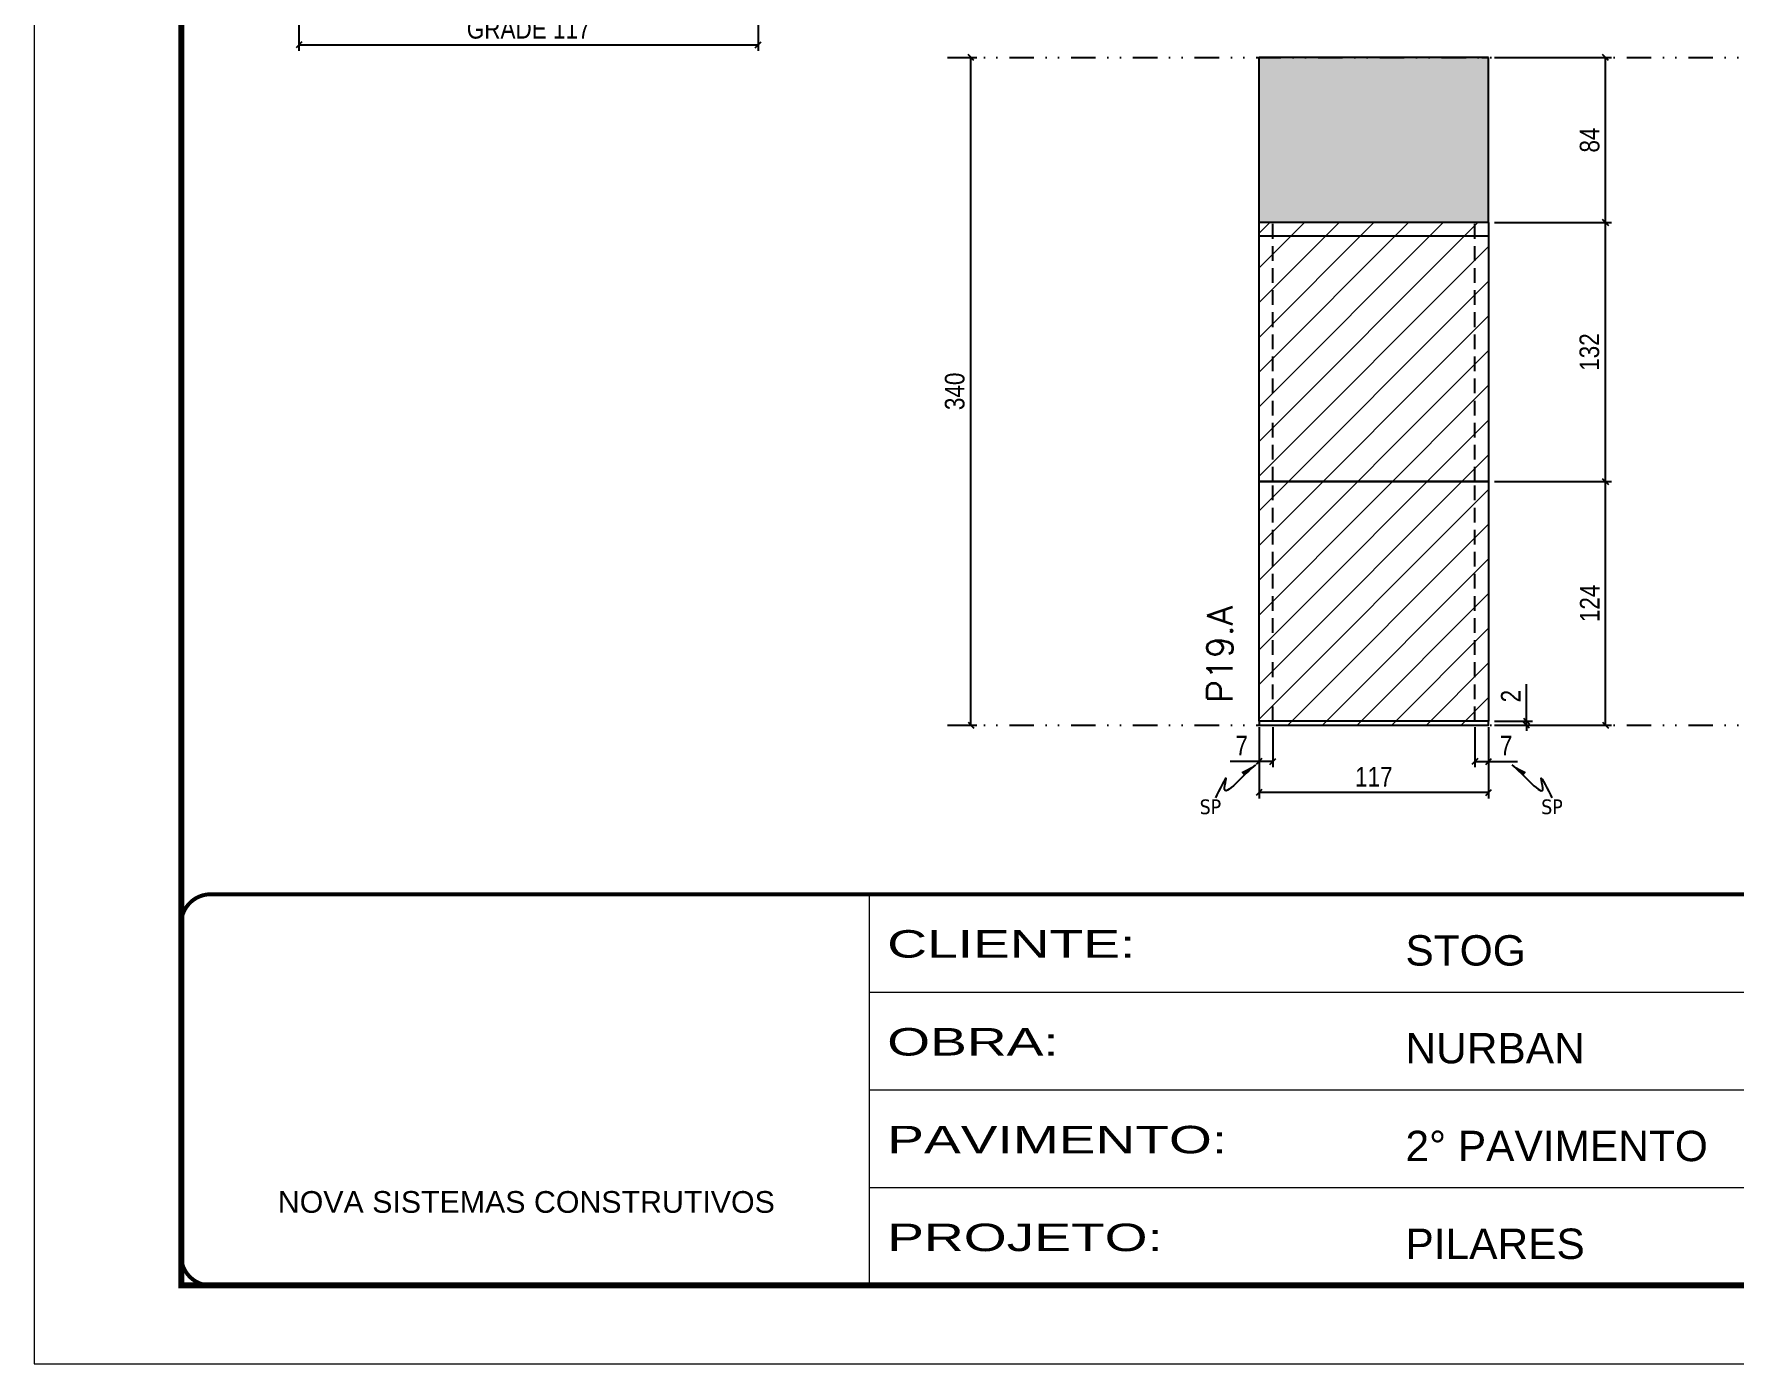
# Model space of a CAD drawing. Extents: x 2201 to 8455, y 252 to 7045.
# Drawn here: x 5385 to 6251, y 252 to 929 of the extents above; entities that cross this region are included whole.
import ezdxf

# ---------------------------------------------------------------- set-up
doc = ezdxf.new("R2010")
doc.units = 0
for name, pattern in [('CONTINUO', [0]), ('DASHED', [0.75, 0.5, -0.25]), ('DIVIDE2', [0.625, 0.25, -0.125, 0, -0.125, 0, -0.125]), ('HIDDEN', [0.375, 0.25, -0.125])]:
    doc.linetypes.add(name, pattern=pattern)
for name, color, linetype in [('COTA', 241, 'Continuous'), ('Cota Seção (2x)', 241, 'Continuous'), ('Nível', 160, 'Continuous'), ('Painéis', 200, 'Continuous'), ('SARR_2.2x7', 40, 'Continuous'), ('Sarrafo de Pressão', 42, 'HIDDEN'), ('texto', 7, 'Continuous')]:
    doc.layers.add(name, color=color, linetype=linetype)
for name, color, linetype, lineweight in [('Folhas', 255, 'Continuous', 9), ('Hachura', 251, 'Continuous', 9), ('SARRAFO DE PRESSAO', 251, 'DASHED', 9), ('Texto Seção', 7, 'Continuous', 15)]:
    doc.layers.add(name, color=color, linetype=linetype, lineweight=lineweight)
doc.styles.add('ARIAL', font='arial.ttf')
doc.styles.add('COTA TECNICA', font='techl___.ttf', dxfattribs={"height": 10})
doc.styles.add('COTA TECNICA 2X', font='techl___.ttf', dxfattribs={"height": 10})
doc.styles.add('COTA TECNICA-50', font='techl___.ttf', dxfattribs={"height": 10})
doc.styles.add('REGUA-120', font='ROMANS.shx', dxfattribs={"height": 15})
doc.styles.get("Standard").update_dxf_attribs({"font": 'arial.ttf'})
doc.styles.add('Tecnologia', font='')
doc.styles.get('Tecnologia').set_extended_font_data('Forgotten Futurist')
doc.dimstyles.new('COTA PAINEL-50', dxfattribs={"dimtxt": 10, "dimasz": 3, "dimexe": 3, "dimexo": 3, "dimgap": 3, "dimtad": 1, "dimdec": 1, "dimzin": 12, "dimdsep": 46, "dimtxsty": 'COTA TECNICA-50', "dimblk1": 'OBLIQUE', "dimblk2": 'OBLIQUE', "dimsah": 1, "dimcen": 0.9, "dimclrd": 4, "dimclre": 4, "dimclrt": 240, "dimadec": 1, "dimazin": 3, "dimtfac": 1, "dimtdec": 1, "dimtmove": 0, "dimatfit": 3, "dimfxl": 1, "dimtolj": 1, "dimtzin": 12, "dimarcsym": 0})
doc.dimstyles.new('PAINEL', dxfattribs={"dimtxt": 10, "dimasz": 3, "dimexe": 3, "dimexo": 3, "dimgap": 3, "dimtad": 1, "dimdec": 1, "dimzin": 12, "dimdsep": 46, "dimtxsty": 'COTA TECNICA', "dimblk1": 'OBLIQUE', "dimblk2": 'OBLIQUE', "dimsah": 1, "dimcen": 0.9, "dimclrd": 4, "dimclre": 4, "dimclrt": 240, "dimadec": 1, "dimazin": 3, "dimtfac": 1, "dimtdec": 1, "dimtmove": 0, "dimatfit": 3, "dimfxl": 1, "dimtolj": 1, "dimtzin": 12, "dimarcsym": 0})
doc.dimstyles.new('SECAO PILAR', dxfattribs={"dimtxt": 10, "dimasz": 3, "dimexe": 3, "dimexo": 3, "dimgap": 3, "dimtad": 1, "dimdec": 1, "dimlfac": 0.5, "dimzin": 12, "dimdsep": 46, "dimtxsty": 'COTA TECNICA 2X', "dimblk1": 'OBLIQUE', "dimblk2": 'OBLIQUE', "dimsah": 1, "dimcen": 0.9, "dimclrd": 256, "dimclre": 256, "dimclrt": 256, "dimadec": 1, "dimazin": 3, "dimtfac": 1, "dimtdec": 1, "dimtmove": 0, "dimatfit": 3, "dimfxl": 1, "dimtolj": 1, "dimtzin": 12, "dimarcsym": 0})
doc.dimstyles.get("Standard").update_dxf_attribs({"dimtxt": 0.18, "dimasz": 0.18, "dimexe": 0.18, "dimexo": 0.0625, "dimgap": 0.09, "dimtad": 0, "dimtih": 1, "dimtoh": 1, "dimdec": 4, "dimzin": 0, "dimdsep": 46, "dimtxsty": 'Standard', "dimcen": 0.09, "dimadec": 0, "dimazin": 0, "dimtfac": 1, "dimtdec": 4, "dimtofl": 0, "dimtmove": 0, "dimatfit": 3, "dimfxl": 1, "dimtolj": 1, "dimtzin": 0, "dimarcsym": 0})

# ---------------------------------------------------------------- blocks, each defined once
blk = doc.blocks.new('9999999999')
at = {"color": 30, "linetype": 'CONTINUO'}
for p, q in [((98564.56, 34230.21), (98564.56, 34429.45)), ((98564.56, 34379.64), (99583.98, 34379.64)), ((98564.56, 34329.83), (99487.98, 34329.83)), ((98564.56, 34280.02), (99487.98, 34280.02))]:
    blk.add_line(p, q, dxfattribs=at)
at = {"color": 30, "linetype": 'CONTINUO', "const_width": 2}
blk.add_lwpolyline([(99583.98, 34230.21), (99583.98, 34414.45, 0.414214), (99568.98, 34429.45), (98228.98, 34429.45, 0.414214), (98213.98, 34414.45), (98213.98, 34245.21, 0.414214), (98228.98, 34230.21), (99583.98, 34230.21)], format="xyb", dxfattribs=at)
at = {"layer": 'Folhas'}
blk.add_lwpolyline([(98138.98, 34190.21), (99623.98, 34190.21), (99623.98, 35240.21), (98138.98, 35240.21)], close=True, dxfattribs=at)
at = {"layer": 'Folhas', "color": 30, "const_width": 3}
blk.add_lwpolyline([(98213.98, 34230.21), (99583.98, 34230.21), (99583.98, 35200.21), (98213.98, 35200.21)], close=True, dxfattribs=at)
at = {"color": 7, "linetype": 'Continuous', "ltscale": 5, "style": 'ARIAL'}
for s, height, p in [('STOG', 15.483, (98837.68, 34393.13)), ('NURBAN', 15.483, (98837.68, 34343.32)), ('2° PAVIMENTO', 15.4829, (98837.68, 34293.51)), ('NOVA SISTEMAS CONSTRUTIVOS', 11.0592, (98263.19, 34267.21)), ('PILARES', 15.483, (98837.68, 34243.7))]:
    blk.add_text(s, height=height, dxfattribs=at).set_placement(p)
at = {"layer": 'Folhas', "color": 7, "style": 'Tecnologia', "width": 1.5}
for s, p in [('CLIENTE:', (98573.65, 34397.17)), ('OBRA:', (98573.65, 34347.31)), ('PAVIMENTO:', (98573.65, 34297.5)), ('PROJETO:', (98573.65, 34247.69))]:
    blk.add_text(s, height=14, dxfattribs=at).set_placement(p)
blk = doc.blocks.new('_Oblique')
at = {"color": 0, "linetype": 'ByBlock', "lineweight": -2}
blk.add_line((-0.5, -0.5), (0.5, 0.5), dxfattribs=at)
blk = doc.blocks.new('*D598')
at = {"layer": 'Cota Seção (2x)', "lineweight": -2, "transparency": 16777216}
for p, q in [((5519.85, 989.7), (5519.85, 920.7)), ((5753.85, 989.7), (5753.85, 920.7)), ((5519.85, 923.7), (5753.85, 923.7))]:
    blk.add_line(p, q, dxfattribs=at)
at = {"layer": 'Defpoints', "color": 0, "transparency": 16777216}
for p in [(5519.85, 992.7), (5753.85, 992.7), (5753.85, 923.7)]:
    blk.add_point(p, dxfattribs=at)
at = {"layer": 'Cota Seção (2x)', "lineweight": -2, "transparency": 16777216, "xscale": 3, "yscale": 3, "zscale": 3, "rotation": 180}
blk.add_blockref('_Oblique', (5519.85, 923.7), dxfattribs=at)
at = {"layer": 'Cota Seção (2x)', "lineweight": -2, "transparency": 16777216, "xscale": 3, "yscale": 3, "zscale": 3}
blk.add_blockref('_Oblique', (5753.85, 923.7), dxfattribs=at)
at = {"layer": 'Cota Seção (2x)', "transparency": 16777216, "insert": (5636.85, 931.8), "char_height": 10, "attachment_point": 5, "style": 'COTA TECNICA 2X'}
blk.add_mtext('\\A1;GRADE 117', dxfattribs=at)
blk = doc.blocks.new('*D599')
at = {"layer": 'COTA', "color": 4, "lineweight": -2, "transparency": 16777216}
for p, q in [((5853.34, 917.2), (5865.2, 917.2)), ((5862.2, 577.2), (5862.2, 917.2)), ((5853.34, 577.2), (5865.2, 577.2))]:
    blk.add_line(p, q, dxfattribs=at)
at = {"layer": 'Defpoints', "color": 0, "transparency": 16777216}
for p in [(5850.34, 917.2), (5862.2, 917.2), (5850.34, 577.2)]:
    blk.add_point(p, dxfattribs=at)
at = {"layer": 'COTA', "color": 4, "lineweight": -2, "transparency": 16777216, "xscale": 3, "yscale": 3, "zscale": 3}
for p, rotation in [((5862.2, 917.2), 90), ((5862.2, 577.2), 270)]:
    blk.add_blockref('_Oblique', p, dxfattribs=dict(at, rotation=rotation))
at = {"layer": 'COTA', "color": 240, "transparency": 16777216, "insert": (5853.98, 747.2), "char_height": 10, "attachment_point": 5, "rotation": 90, "style": 'COTA TECNICA-50'}
blk.add_mtext('\\A1;340', dxfattribs=at)
blk = doc.blocks.new('*D74')
at = {"layer": 'COTA', "color": 4, "lineweight": -2, "transparency": 16777216}
for p, q in [((6008.96, 576.2), (6008.96, 539.84)), ((6125.96, 576.2), (6125.96, 539.84)), ((6125.96, 542.84), (6008.96, 542.84))]:
    blk.add_line(p, q, dxfattribs=at)
at = {"layer": 'Defpoints', "color": 0, "transparency": 16777216}
for p in [(6008.96, 579.2), (6125.96, 579.2), (6008.96, 542.84)]:
    blk.add_point(p, dxfattribs=at)
at = {"layer": 'COTA', "color": 4, "lineweight": -2, "transparency": 16777216, "xscale": 3, "yscale": 3, "zscale": 3, "rotation": 180}
blk.add_blockref('_Oblique', (6008.96, 542.84), dxfattribs=at)
at = {"layer": 'COTA', "color": 4, "lineweight": -2, "transparency": 16777216, "xscale": 3, "yscale": 3, "zscale": 3}
blk.add_blockref('_Oblique', (6125.96, 542.84), dxfattribs=at)
at = {"layer": 'COTA', "color": 240, "transparency": 16777216, "insert": (6067.46, 550.91), "char_height": 10, "attachment_point": 5, "style": 'COTA TECNICA'}
blk.add_mtext('\\A1;117', dxfattribs=at)
blk = doc.blocks.new('*D75')
at = {"layer": 'COTA', "color": 4, "lineweight": -2, "transparency": 16777216}
for p, q in [((6118.96, 576.2), (6118.96, 555.69)), ((6125.96, 574.2), (6125.96, 555.69)), ((6118.96, 558.69), (6125.96, 558.69)), ((6125.96, 558.69), (6140.69, 558.69))]:
    blk.add_line(p, q, dxfattribs=at)
at = {"layer": 'Defpoints', "color": 0, "transparency": 16777216}
for p in [(6118.96, 579.2), (6125.96, 577.2), (6125.96, 558.69)]:
    blk.add_point(p, dxfattribs=at)
at = {"layer": 'COTA', "color": 4, "lineweight": -2, "transparency": 16777216, "xscale": 3, "yscale": 3, "zscale": 3, "rotation": 180}
blk.add_blockref('_Oblique', (6118.96, 558.69), dxfattribs=at)
at = {"layer": 'COTA', "color": 4, "lineweight": -2, "transparency": 16777216, "xscale": 3, "yscale": 3, "zscale": 3}
blk.add_blockref('_Oblique', (6125.96, 558.69), dxfattribs=at)
at = {"layer": 'COTA', "color": 240, "transparency": 16777216, "insert": (6134.83, 566.76), "char_height": 10, "attachment_point": 5, "style": 'COTA TECNICA-50'}
blk.add_mtext('\\A1;7', dxfattribs=at)
blk = doc.blocks.new('*D76')
at = {"layer": 'COTA', "color": 4, "lineweight": -2, "transparency": 16777216}
for p, q in [((6008.96, 574.2), (6008.96, 555.69)), ((6015.96, 576.2), (6015.96, 555.69)), ((6008.96, 558.69), (5994.23, 558.69)), ((6015.96, 558.69), (6008.96, 558.69))]:
    blk.add_line(p, q, dxfattribs=at)
at = {"layer": 'Defpoints', "color": 0, "transparency": 16777216}
for p in [(6008.96, 577.2), (6015.96, 579.2), (6008.96, 558.69)]:
    blk.add_point(p, dxfattribs=at)
at = {"layer": 'COTA', "color": 4, "lineweight": -2, "transparency": 16777216, "xscale": 3, "yscale": 3, "zscale": 3, "rotation": 180}
blk.add_blockref('_Oblique', (6008.96, 558.69), dxfattribs=at)
at = {"layer": 'COTA', "color": 4, "lineweight": -2, "transparency": 16777216, "xscale": 3, "yscale": 3, "zscale": 3}
blk.add_blockref('_Oblique', (6015.96, 558.69), dxfattribs=at)
at = {"layer": 'COTA', "color": 240, "transparency": 16777216, "insert": (6000.1, 566.76), "char_height": 10, "attachment_point": 5, "style": 'COTA TECNICA-50'}
blk.add_mtext('\\A1;7', dxfattribs=at)
blk = doc.blocks.new('*D77')
at = {"layer": 'COTA', "color": 4, "linetype": 'ByBlock', "lineweight": -2, "transparency": 16777216}
for p, q in [((6128.96, 701.2), (6188.53, 701.2)), ((6185.53, 577.2), (6185.53, 701.2)), ((6128.96, 577.2), (6188.53, 577.2))]:
    blk.add_line(p, q, dxfattribs=at)
at = {"layer": 'Defpoints', "color": 0, "linetype": 'ByBlock', "transparency": 16777216}
for p in [(6125.96, 701.2), (6185.53, 701.2), (6125.96, 577.2)]:
    blk.add_point(p, dxfattribs=at)
at = {"layer": 'COTA', "color": 4, "linetype": 'ByBlock', "lineweight": -2, "transparency": 16777216, "xscale": 3, "yscale": 3, "zscale": 3}
for p, rotation in [((6185.53, 701.2), 90), ((6185.53, 577.2), 270)]:
    blk.add_blockref('_Oblique', p, dxfattribs=dict(at, rotation=rotation))
at = {"layer": 'COTA', "color": 240, "linetype": 'ByBlock', "transparency": 16777216, "insert": (6177.46, 639.2), "char_height": 10, "attachment_point": 5, "rotation": 90, "style": 'COTA TECNICA'}
blk.add_mtext('\\A1;124', dxfattribs=at)
blk = doc.blocks.new('*D78')
at = {"layer": 'COTA', "color": 4, "lineweight": -2, "transparency": 16777216}
for p, q in [((6145.22, 579.2), (6145.22, 598)), ((6128.96, 579.2), (6148.22, 579.2)), ((6128.96, 577.2), (6148.22, 577.2)), ((6145.22, 577.2), (6145.22, 579.2)), ((6145.22, 577.2), (6145.22, 574.2))]:
    blk.add_line(p, q, dxfattribs=at)
at = {"layer": 'Defpoints', "color": 0, "transparency": 16777216}
for p in [(6125.96, 579.2), (6125.96, 577.2), (6145.22, 577.2)]:
    blk.add_point(p, dxfattribs=at)
at = {"layer": 'COTA', "color": 4, "lineweight": -2, "transparency": 16777216, "xscale": 3, "yscale": 3, "zscale": 3}
for p, rotation in [((6145.22, 579.2), 270), ((6145.22, 577.2), 90)]:
    blk.add_blockref('_Oblique', p, dxfattribs=dict(at, rotation=rotation))
at = {"layer": 'COTA', "color": 240, "transparency": 16777216, "insert": (6137.22, 591.95), "char_height": 10, "attachment_point": 5, "rotation": 90, "style": 'COTA TECNICA-50'}
blk.add_mtext('\\A1;2', dxfattribs=at)
blk = doc.blocks.new('*D79')
at = {"layer": 'COTA', "color": 4, "linetype": 'ByBlock', "lineweight": -2, "transparency": 16777216}
for p, q in [((6128.96, 701.2), (6188.53, 701.2)), ((6185.53, 577.2), (6185.53, 701.2)), ((6128.96, 577.2), (6188.53, 577.2))]:
    blk.add_line(p, q, dxfattribs=at)
at = {"layer": 'Defpoints', "color": 0, "linetype": 'ByBlock', "transparency": 16777216}
for p in [(6125.96, 701.2), (6185.53, 701.2), (6125.96, 577.2)]:
    blk.add_point(p, dxfattribs=at)
at = {"layer": 'COTA', "color": 4, "linetype": 'ByBlock', "lineweight": -2, "transparency": 16777216, "xscale": 3, "yscale": 3, "zscale": 3}
for p, rotation in [((6185.53, 701.2), 90), ((6185.53, 577.2), 270)]:
    blk.add_blockref('_Oblique', p, dxfattribs=dict(at, rotation=rotation))
at = {"layer": 'COTA', "color": 240, "linetype": 'ByBlock', "transparency": 16777216, "insert": (6177.46, 639.2), "char_height": 10, "attachment_point": 5, "rotation": 90, "style": 'COTA TECNICA'}
blk.add_mtext('\\A1;124', dxfattribs=at)
blk = doc.blocks.new('*D668')
at = {"layer": 'COTA', "color": 4, "lineweight": -2, "transparency": 16777216}
for p, q in [((6128.96, 833.2), (6188.53, 833.2)), ((6185.53, 701.2), (6185.53, 833.2)), ((6128.96, 701.2), (6188.53, 701.2))]:
    blk.add_line(p, q, dxfattribs=at)
at = {"layer": 'Defpoints', "color": 0, "transparency": 16777216}
for p in [(6125.96, 833.2), (6185.53, 833.2), (6125.96, 701.2)]:
    blk.add_point(p, dxfattribs=at)
at = {"layer": 'COTA', "color": 4, "lineweight": -2, "transparency": 16777216, "xscale": 3, "yscale": 3, "zscale": 3}
for p, rotation in [((6185.53, 833.2), 90), ((6185.53, 701.2), 270)]:
    blk.add_blockref('_Oblique', p, dxfattribs=dict(at, rotation=rotation))
at = {"layer": 'COTA', "color": 240, "transparency": 16777216, "insert": (6177.31, 767.2), "char_height": 10, "attachment_point": 5, "rotation": 90, "style": 'COTA TECNICA'}
blk.add_mtext('\\A1;132', dxfattribs=at)
blk = doc.blocks.new('*D669')
at = {"layer": 'COTA', "color": 4, "lineweight": -2, "transparency": 16777216}
for p, q in [((6128.96, 917.2), (6188.53, 917.2)), ((6185.53, 833.2), (6185.53, 917.2)), ((6128.96, 833.2), (6188.53, 833.2))]:
    blk.add_line(p, q, dxfattribs=at)
at = {"layer": 'Defpoints', "color": 0, "transparency": 16777216}
for p in [(6125.96, 917.2), (6185.53, 917.2), (6125.96, 833.2)]:
    blk.add_point(p, dxfattribs=at)
at = {"layer": 'COTA', "color": 4, "lineweight": -2, "transparency": 16777216, "xscale": 3, "yscale": 3, "zscale": 3}
for p, rotation in [((6185.53, 917.2), 90), ((6185.53, 833.2), 270)]:
    blk.add_blockref('_Oblique', p, dxfattribs=dict(at, rotation=rotation))
at = {"layer": 'COTA', "color": 240, "transparency": 16777216, "insert": (6177.44, 875.2), "char_height": 10, "attachment_point": 5, "rotation": 90, "style": 'COTA TECNICA'}
blk.add_mtext('\\A1;84', dxfattribs=at)

msp = doc.modelspace()

# ---------------------------------------------------------------- hatches: boundary and pattern name
at = {"layer": 'COTA', "linetype": 'ByBlock'}
h = msp.add_hatch(dxfattribs=at)
h.set_pattern_fill('AR-CONC', color=256, scale=0.03)
h.set_pattern_definition([(50, (-167614.649, -105473.8634), (5.46554007, -0.47817257), [0.5715, -6.2865]), (355, (-167614.649, -105473.8634), (-1.05730264, 5.73170536), [0.4572, -5.02921753]), (100.4514447, (-167614.1936, -105473.903), (4.40823741, 5.25353256), [0.48570026, -5.34270734]), (46.1842, (-167614.649, -105472.3394), (8.13237123, -1.26126984), [0.85725, -9.42975]), (96.6355576, (-167613.971, -105472.4445), (7.12212402, 7.42278374), [0.7285507, -8.01406824]), (351.184151, (-167614.649, -105472.339), (7.12212402, 7.42278374), [0.685799, -7.54379196]), (21, (-167613.887, -105472.7204), (4.54843174, -3.06795595), [0.5715, -6.2865]), (326, (-167613.887, -105472.7204), (1.85406085, 5.52563898), [0.4572, -5.0292]), (71.451445, (-167613.508, -105472.976), (6.40249258, 2.45768307), [0.48570026, -5.34269813]), (37.5, (-167614.649, -105473.8634), (0.092658098, 2.536651166), [0, -4.96824, 0, -5.1054, 0, -5.04825]), (7.5, (-167614.649, -105473.8634), (2.004589875, 3.005417245), [0, -2.91084, 0, -4.85394, 0, -1.92405]), (327.5, (-167616.3483, -105473.8634), (4.067717855, -0.17186232), [0, -1.905, 0, -5.9436, 0, -7.8867]), (317.5, (-167617.1103, -105473.8634), (4.44387544, 0.76279473), [0, -2.4765, 0, -3.94716, 0, -5.6007])])
h.paths.add_polyline_path([(6048.96, 833.2), (6122.46, 833.2), (6122.46, 893.2), (6122.46, 833.2), (6125.96, 833.2), (6125.96, 917.2), (6122.46, 917.2), (6122.46, 917.2), (6048.96, 917.2), (6008.96, 917.2), (6008.96, 833.2)])
at = {"layer": 'Hachura', "linetype": 'ByBlock'}
h = msp.add_hatch(dxfattribs=at)
h.set_pattern_fill('ANSI31', color=256, scale=100)
h.set_pattern_definition([(45, (-111141.164, -34404.075), (-8.8388348, 8.8388348), [])])
h.paths.add_polyline_path([(6125.96, 577.2), (6125.96, 833.2), (6008.96, 833.2), (6008.96, 577.2)])

# ---------------------------------------------------------------- linework, layer by layer
at = {"layer": 'COTA', "linetype": 'ByBlock'}
for p, q in [((6125.96, 917.2), (6008.96, 917.2)), ((6008.96, 917.2), (6008.96, 917.2)), ((6008.96, 833.2), (6008.96, 917.2)), ((6122.46, 917.2), (6125.96, 917.2)), ((6125.96, 833.2), (6125.96, 917.2))]:
    msp.add_line(p, q, dxfattribs=at)
at = {"layer": 'Nível', "color": 4, "linetype": 'DIVIDE2', "ltscale": 50}
for p, q in [((5850.34, 917.2), (6829.87, 917.2)), ((5850.34, 577.2), (6829.87, 577.2))]:
    msp.add_line(p, q, dxfattribs=at)
at = {"layer": 'Painéis'}
for p, q in [((6008.96, 765.2), (6008.96, 833.2)), ((6125.96, 833.2), (6008.96, 833.2)), ((6125.96, 833.2), (6125.96, 765.2)), ((6008.96, 701.2), (6008.96, 765.2)), ((6125.96, 765.2), (6125.96, 701.2)), ((6008.96, 701.2), (6125.96, 701.2)), ((6008.96, 579.2), (6008.96, 701.2)), ((6125.96, 701.2), (6008.96, 701.2)), ((6125.96, 701.2), (6125.96, 579.2)), ((6125.96, 579.2), (6008.96, 579.2))]:
    msp.add_line(p, q, dxfattribs=at)
msp.add_lwpolyline([(6008.96, 577.2), (6125.96, 577.2), (6125.96, 579.2), (6008.96, 579.2)], close=True, dxfattribs=at)
at = {"layer": 'SARR_2.2x7'}
msp.add_line((6125.96, 826.2), (6008.96, 826.2), dxfattribs=at)
at = {"layer": 'Sarrafo de Pressão', "ltscale": 30}
for p, q in [((6015.96, 701.2), (6015.96, 833.2)), ((6118.96, 701.2), (6118.96, 833.2)), ((6015.96, 579.2), (6015.96, 701.2)), ((6118.96, 579.2), (6118.96, 701.2))]:
    msp.add_line(p, q, dxfattribs=at)

# ---------------------------------------------------------------- block references
at = {"layer": 'SARRAFO DE PRESSAO', "color": 6, "linetype": 'ByBlock'}
msp.add_blockref('9999999999', (-92754.11, -33938.42), dxfattribs=at)

# ---------------------------------------------------------------- texts
at = {"layer": 'texto', "color": 0, "char_height": 7.5, "attachment_point": 5}
for insert in [(5984.19, 535.52), (6158.21, 535.52)]:
    msp.add_mtext('{\\fTahoma|b0|i0|c0|p34;\\C4;SP}', dxfattribs=dict(at, insert=insert))
at = {"layer": 'Texto Seção', "insert": (5995.49, 588.45), "char_height": 13, "width": 285.3299, "attachment_point": 7, "rotation": 90, "style": 'REGUA-120'}
msp.add_mtext('P19.A', dxfattribs=at)

# ---------------------------------------------------------------- dimensions: what is measured, and where the dimension line sits
at = {"layer": 'COTA'}
for base, p1, p2, angle, dimstyle, picture, middle in [((5862.2, 917.2), (5850.34, 577.2), (5850.34, 917.2), 90, 'COTA PAINEL-50', '*D599', (5853.98, 747.2)), ((6185.53, 833.2), (6125.96, 701.2), (6125.96, 833.2), 90, 'PAINEL', '*D668', (6177.31, 767.2)), ((6008.96, 558.69), (6015.96, 579.2), (6008.96, 577.2), 180, 'COTA PAINEL-50', '*D76', (6000.1, 566.76))]:
    dim = msp.add_linear_dim(base=base, p1=p1, p2=p2, angle=angle, dimstyle=dimstyle, dxfattribs=at)
    dim.commit()
    dim.dimension.update_dxf_attribs({"geometry": picture, "text_midpoint": middle})
for base, p1, p2, angle, override, picture, middle in [((6185.53, 917.2), (6125.96, 833.2), (6125.96, 917.2), 90, {"dimtmove": 1}, '*D669', (6177.44, 875.2)), ((6008.96, 542.84), (6125.96, 579.2), (6008.96, 579.2), 180, {"dimarcsym": 2}, '*D74', (6067.46, 550.91))]:
    dim = msp.add_linear_dim(base=base, p1=p1, p2=p2, angle=angle, dimstyle='PAINEL', override=override, dxfattribs=at)
    dim.commit()
    dim.dimension.update_dxf_attribs({"geometry": picture, "text_midpoint": middle})
at = {"layer": 'COTA', "linetype": 'ByBlock'}
for picture in ['*D77', '*D79']:
    dim = msp.add_aligned_dim(p1=(6125.96, 577.2), p2=(6125.96, 701.2), distance=-59.57, dimstyle='PAINEL', dxfattribs=at)
    dim.commit()
    dim.dimension.update_dxf_attribs({"geometry": picture, "text_midpoint": (6177.46, 639.2)})
at = {"layer": 'COTA'}
dim = msp.add_linear_dim(base=(6145.22, 577.2), p1=(6125.96, 579.2), p2=(6125.96, 577.2), angle=90, dimstyle='COTA PAINEL-50', dxfattribs=at)
dim.commit()
dim.dimension.update_dxf_attribs({"geometry": '*D78', "text_midpoint": (6145.22, 591.95), "dimtype": 160})
dim = msp.add_linear_dim(base=(6125.96, 558.69), p1=(6118.96, 579.2), p2=(6125.96, 577.2), dimstyle='COTA PAINEL-50', dxfattribs=at)
dim.commit()
dim.dimension.update_dxf_attribs({"geometry": '*D75', "text_midpoint": (6134.83, 566.76)})
at = {"layer": 'Cota Seção (2x)', "color": 241}
dim = msp.add_linear_dim(base=(5753.85, 923.7), p1=(5519.85, 992.7), p2=(5753.85, 992.7), text='GRADE <>', dimstyle='SECAO PILAR', dxfattribs=at)
dim.commit()
dim.dimension.update_dxf_attribs({"geometry": '*D598', "text_midpoint": (5636.85, 931.8)})

# ---------------------------------------------------------------- leaders
at = {"layer": 'COTA', "path_type": 1}
for points in [[(6007.13, 557.02), (5991.35, 545.18), (5992.27, 549.99), (5986.72, 540.21)], [(6137.79, 557.02), (6153.58, 545.18), (6152.65, 549.99), (6158.21, 540.21)]]:
    msp.add_leader(points, dimstyle='Standard', override={"dimasz": 8}, dxfattribs=at)

doc.saveas('drawing.dxf')
